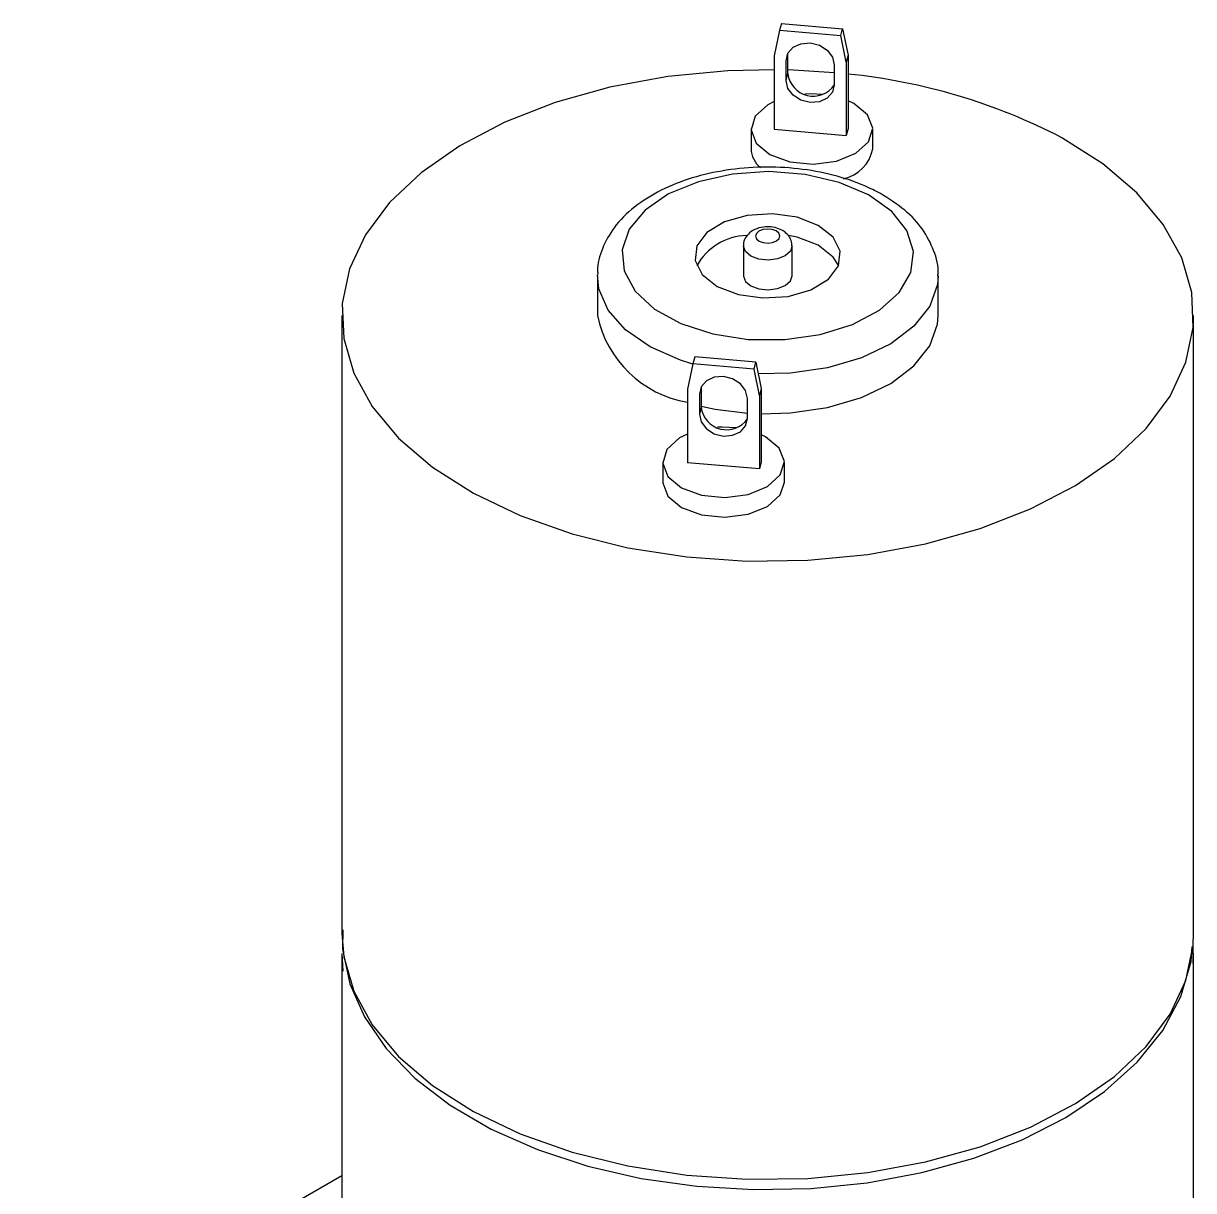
# Model space of a CAD drawing. Header units: millimetres. Extents: x 15 to 1802, y 5 to 899.
# Drawn here: x 729.32 to 753.36, y 875.04 to 899.03 of the extents above; entities that cross this region are included whole.
import ezdxf

# ---------------------------------------------------------------- set-up
doc = ezdxf.new("R2010")
doc.units = ezdxf.units.MM

msp = doc.modelspace()

# ---------------------------------------------------------------- linework, layer by layer
at = {"color": 7, "linetype": 'Continuous', "lineweight": 25}
for p, q in [((744.893, 899.025), (744.856, 898.883)), ((744.893, 899.025), (746.149, 898.917)), ((744.856, 898.883), (744.742, 898.36)), ((744.856, 898.883), (746.112, 898.774)), ((746.112, 898.774), (746.149, 898.917)), ((746.226, 898.231), (746.112, 898.774)), ((746.149, 898.917), (746.263, 898.374)), ((744.742, 898.36), (744.742, 896.851)), ((744.99, 898.259), (745.027, 898.401)), ((744.99, 897.85), (744.99, 898.259)), ((745.027, 898.401), (745.027, 898.411)), ((745.027, 897.993), (745.027, 898.401)), ((746.263, 898.374), (746.226, 898.231)), ((746.226, 898.231), (746.226, 896.723)), ((746.263, 898.374), (746.263, 896.865)), ((744.99, 897.85), (745.027, 897.993)), ((745.979, 898.173), (745.979, 897.765)), ((746.383, 897.378), (746.263, 897.436)), ((744.269, 896.856), (744.269, 896.448)), ((744.742, 896.851), (746.226, 896.723)), ((746.263, 896.865), (746.226, 896.723)), ((746.769, 896.448), (746.769, 896.856)), ((744.112, 894.453), (744.112, 893.84)), ((745.112, 893.84), (745.112, 894.453)), ((741.112, 893.84), (741.112, 893.024)), ((748.112, 893.024), (748.112, 893.84)), ((735.862, 893.024), (735.862, 880.323)), ((753.362, 880.323), (753.362, 893.024)), ((743.075, 892.03), (742.961, 891.508)), ((743.112, 892.173), (743.075, 892.03)), ((744.331, 891.921), (743.075, 892.03)), ((744.368, 892.064), (743.112, 892.173)), ((744.331, 891.921), (744.368, 892.064)), ((744.368, 892.064), (744.481, 891.522)), ((744.444, 891.379), (744.331, 891.921)), ((742.961, 891.508), (742.961, 889.999)), ((743.245, 891.549), (743.208, 891.406)), ((743.245, 891.558), (743.245, 891.549)), ((743.245, 891.549), (743.245, 891.141)), ((744.481, 891.522), (744.444, 891.379)), ((744.481, 891.522), (744.481, 890.013)), ((743.208, 891.406), (743.208, 890.998)), ((744.197, 890.912), (744.197, 891.321)), ((744.444, 891.379), (744.444, 889.87)), ((743.245, 891.141), (743.208, 890.998)), ((744.568, 890.53), (744.481, 890.573)), ((742.455, 890.008), (742.455, 889.6)), ((744.444, 889.87), (742.961, 889.999)), ((744.481, 890.013), (744.444, 889.87)), ((744.955, 889.6), (744.955, 890.008)), ((753.352, 880.089), (753.362, 880.323)), ((753.355, 879.711), (753.355, 880.119)), ((735.862, 879.915), (735.862, 871.385)), ((735.862, 879.915), (735.885, 879.549)), ((753.362, 871.385), (753.362, 879.915)), ((735.862, 875.348), (729.32, 871.572))]:
    msp.add_line(p, q, dxfattribs=at)
at = {"color": 7, "linetype": 'Continuous', "lineweight": 25, "flags": 128}
for points in [[(744.99, 898.259), (745.027, 898.412), (745.135, 898.535), (745.295, 898.609), (745.484, 898.624), (745.673, 898.577), (745.834, 898.474), (745.941, 898.333), (745.979, 898.173)], [(744.742, 898.074), (743.79, 898.053), (742.558, 897.934), (741.369, 897.715), (740.245, 897.401), (739.21, 896.998), (738.286, 896.513), (737.49, 895.958), (736.839, 895.343), (736.346, 894.681), (736.022, 893.985), (735.872, 893.27), (735.901, 892.549), (736.106, 891.838), (736.485, 891.151), (737.029, 890.503), (737.728, 889.906), (738.567, 889.372), (739.529, 888.912), (740.594, 888.537), (741.741, 888.252), (742.947, 888.065), (744.186, 887.978), (745.434, 887.995), (746.666, 888.114), (747.855, 888.332), (748.979, 888.647), (750.013, 889.05), (750.938, 889.534), (751.734, 890.089), (752.385, 890.704), (752.878, 891.367), (753.202, 892.062), (753.352, 892.778), (753.323, 893.499), (753.117, 894.209), (752.739, 894.896), (752.194, 895.545), (751.496, 896.142), (750.657, 896.676), (750.657, 896.676)], [(745.979, 898.013), (745.038, 898.069), (745.027, 898.069)], [(745.979, 897.765), (745.941, 897.612), (745.834, 897.489), (745.673, 897.414), (745.484, 897.399), (745.295, 897.447), (745.135, 897.549), (745.027, 897.691), (744.99, 897.85)], [(745.742, 897.566), (745.491, 897.577), (745.376, 897.573)], [(744.742, 897.421), (744.616, 897.354), (744.354, 897.117), (744.27, 896.84), (744.376, 896.565), (744.656, 896.334), (745.067, 896.183), (745.548, 896.135), (746.024, 896.196), (746.423, 896.357), (746.685, 896.595), (746.769, 896.872), (746.663, 897.147), (746.383, 897.378)], [(746.684, 895.501), (746.08, 895.759), (745.383, 895.922), (744.638, 895.98), (743.891, 895.93), (743.19, 895.773), (742.577, 895.521), (742.093, 895.189), (741.767, 894.798), (741.62, 894.372), (741.66, 893.939), (741.886, 893.525), (742.284, 893.156), (742.828, 892.856), (743.483, 892.644), (744.21, 892.532), (744.962, 892.529), (745.692, 892.633), (746.354, 892.839), (746.907, 893.133), (747.315, 893.498), (747.554, 893.909), (747.608, 894.342), (747.473, 894.769), (747.159, 895.164), (746.684, 895.501)], [(745.648, 894.875), (745.215, 895.041), (744.709, 895.113), (744.191, 895.08), (743.724, 894.946), (743.364, 894.729), (743.155, 894.454), (743.121, 894.154), (743.267, 893.865), (743.576, 893.623), (744.009, 893.456), (744.515, 893.384), (745.033, 893.417), (745.5, 893.551), (745.86, 893.768), (746.069, 894.044), (746.103, 894.344), (745.957, 894.632), (745.648, 894.875)], [(744.785, 894.761), (744.702, 894.791), (744.606, 894.801), (744.511, 894.789), (744.431, 894.757), (744.379, 894.709), (744.362, 894.654), (744.383, 894.599), (744.439, 894.553), (744.522, 894.522), (744.618, 894.513), (744.713, 894.525), (744.793, 894.557), (744.845, 894.605), (744.862, 894.66), (744.841, 894.715), (744.785, 894.761)], [(745.648, 894.466), (745.215, 894.633), (745.039, 894.67)], [(746.07, 894.044), (745.957, 894.224), (745.648, 894.466)], [(744.112, 893.84), (744.112, 893.834), (744.154, 893.724), (744.266, 893.632), (744.431, 893.571), (744.623, 893.552), (744.814, 893.576), (744.973, 893.641), (745.078, 893.736), (745.112, 893.84)], [(744.481, 891.005), (745.083, 891.022), (745.843, 891.132), (746.541, 891.338), (747.142, 891.628), (747.617, 891.988), (747.941, 892.4), (748.098, 892.843), (748.112, 893.024)], [(744.197, 891.321), (744.159, 891.48), (744.052, 891.622), (743.892, 891.724), (743.703, 891.772), (743.513, 891.757), (743.353, 891.682), (743.246, 891.559), (743.208, 891.406)], [(743.208, 890.998), (743.246, 890.838), (743.353, 890.697), (743.513, 890.594), (743.703, 890.547), (743.892, 890.562), (744.052, 890.636), (744.159, 890.759), (744.197, 890.912)], [(743.245, 891.164), (743.531, 891.102), (744.197, 891.018)], [(742.961, 890.588), (742.801, 890.507), (742.539, 890.269), (742.455, 889.992), (742.561, 889.717), (742.841, 889.486), (743.253, 889.335), (743.733, 889.287), (744.209, 889.348), (744.608, 889.51), (744.87, 889.747), (744.954, 890.025), (744.848, 890.299), (744.568, 890.53)], [(743.963, 890.714), (743.676, 890.73), (743.578, 890.726)], [(742.455, 889.6), (742.455, 889.583), (742.561, 889.309), (742.841, 889.078), (743.253, 888.927), (743.733, 888.878), (744.209, 888.94), (744.608, 889.101), (744.87, 889.339), (744.955, 889.6)], [(735.883, 880.404), (735.878, 880.002), (736.026, 879.295), (736.326, 878.614), (736.772, 877.964), (737.362, 877.355), (738.086, 876.797), (738.932, 876.304), (739.88, 875.885), (740.913, 875.547), (742.011, 875.295), (743.154, 875.133), (744.323, 875.064), (745.497, 875.087), (746.655, 875.204), (747.777, 875.412), (748.844, 875.708), (749.837, 876.088), (750.738, 876.547), (751.531, 877.08), (752.2, 877.68), (752.728, 878.336), (753.101, 879.033), (753.312, 879.754), (753.332, 880.062), (753.332, 880.062)]]:
    msp.add_lwpolyline(points, dxfattribs=at)
at = {"color": 8, "linetype": 'Continuous', "lineweight": 25, "flags": 128}
for points in [[(745.112, 894.455), (745.078, 894.348), (744.973, 894.253), (744.814, 894.189), (744.623, 894.164), (744.431, 894.184), (744.266, 894.244), (744.154, 894.336), (744.112, 894.446), (744.112, 894.452)], [(743.074, 892.025), (742.818, 892.106), (742.194, 892.38), (741.691, 892.727), (741.335, 893.13), (741.144, 893.569), (741.112, 893.859)], [(748.112, 893.838), (748.098, 893.66), (747.941, 893.216), (747.617, 892.804), (747.142, 892.444), (746.541, 892.154), (745.843, 891.949), (745.083, 891.838), (744.418, 891.823)], [(735.862, 880.323), (735.901, 879.849), (736.106, 879.138), (736.485, 878.451), (737.029, 877.802), (737.728, 877.205), (738.567, 876.671), (739.529, 876.212), (740.594, 875.836), (741.741, 875.552), (742.947, 875.364), (744.186, 875.278), (745.434, 875.294), (746.666, 875.413), (747.855, 875.632), (748.979, 875.946), (750.013, 876.349), (750.938, 876.834), (751.734, 877.389), (752.385, 878.004), (752.878, 878.666), (753.202, 879.362), (753.352, 880.078), (753.352, 880.089)]]:
    msp.add_lwpolyline(points, dxfattribs=at)
at = {"color": 7, "linetype": 'Continuous', "lineweight": 25}
for centre, radius, start, end in [((745.547, 898.053), 0.524, 186.5149, 325.4153), ((745.034, 885.825), 12.221, 62.6058, 84.2275), ((744.79, 896.468), 0.521, 182.2055, 230.9188), ((746.005, 896.592), 0.778, 282.2664, 349.3221), ((744.219, 893.45), 1.22, 91.9314, 150.8457), ((743.349, 893.495), 2.286, 191.9007, 260.2262), ((743.766, 891.2), 0.524, 186.5142, 325.4161)]:
    msp.add_arc(centre, radius, start, end, dxfattribs=at)
for points, knots in [([(746.926, 895.53), (746.822, 895.584), (746.524, 895.736), (745.962, 895.922), (745.243, 896.054), (744.496, 896.087), (743.754, 896.023), (743.048, 895.864), (742.406, 895.61), (741.859, 895.268), (741.448, 894.859), (741.205, 894.408), (741.099, 894.069), (741.12, 893.89), (741.123, 893.864)], [0, 0, 0, 0, 0.05135, 0.147028, 0.242382, 0.337475, 0.432612, 0.528119, 0.624396, 0.721829, 0.820114, 0.904768, 0.98648, 1, 1, 1, 1]), ([(748.106, 893.838), (748.108, 893.851), (748.135, 894.025), (748.035, 894.364), (747.809, 894.808), (747.44, 895.209), (747.101, 895.421), (746.926, 895.53)], [0, 0, 0, 0, 0.019256, 0.258541, 0.495203, 0.739709, 1, 1, 1, 1]), ([(744.905, 894.776), (744.859, 894.797), (744.757, 894.842), (744.571, 894.854), (744.386, 894.818), (744.239, 894.734), (744.149, 894.62), (744.108, 894.519), (744.116, 894.464), (744.118, 894.452)], [0, 0, 0, 0, 0.15173, 0.331376, 0.518896, 0.690191, 0.831822, 0.963647, 1, 1, 1, 1]), ([(745.106, 894.456), (745.107, 894.472), (745.112, 894.531), (745.07, 894.626), (744.997, 894.718), (744.934, 894.758), (744.905, 894.776)], [0, 0, 0, 0, 0.120594, 0.440759, 0.748302, 1, 1, 1, 1])]:
    msp.add_open_spline(points, degree=3, knots=knots, dxfattribs=at)

doc.saveas('drawing.dxf')
